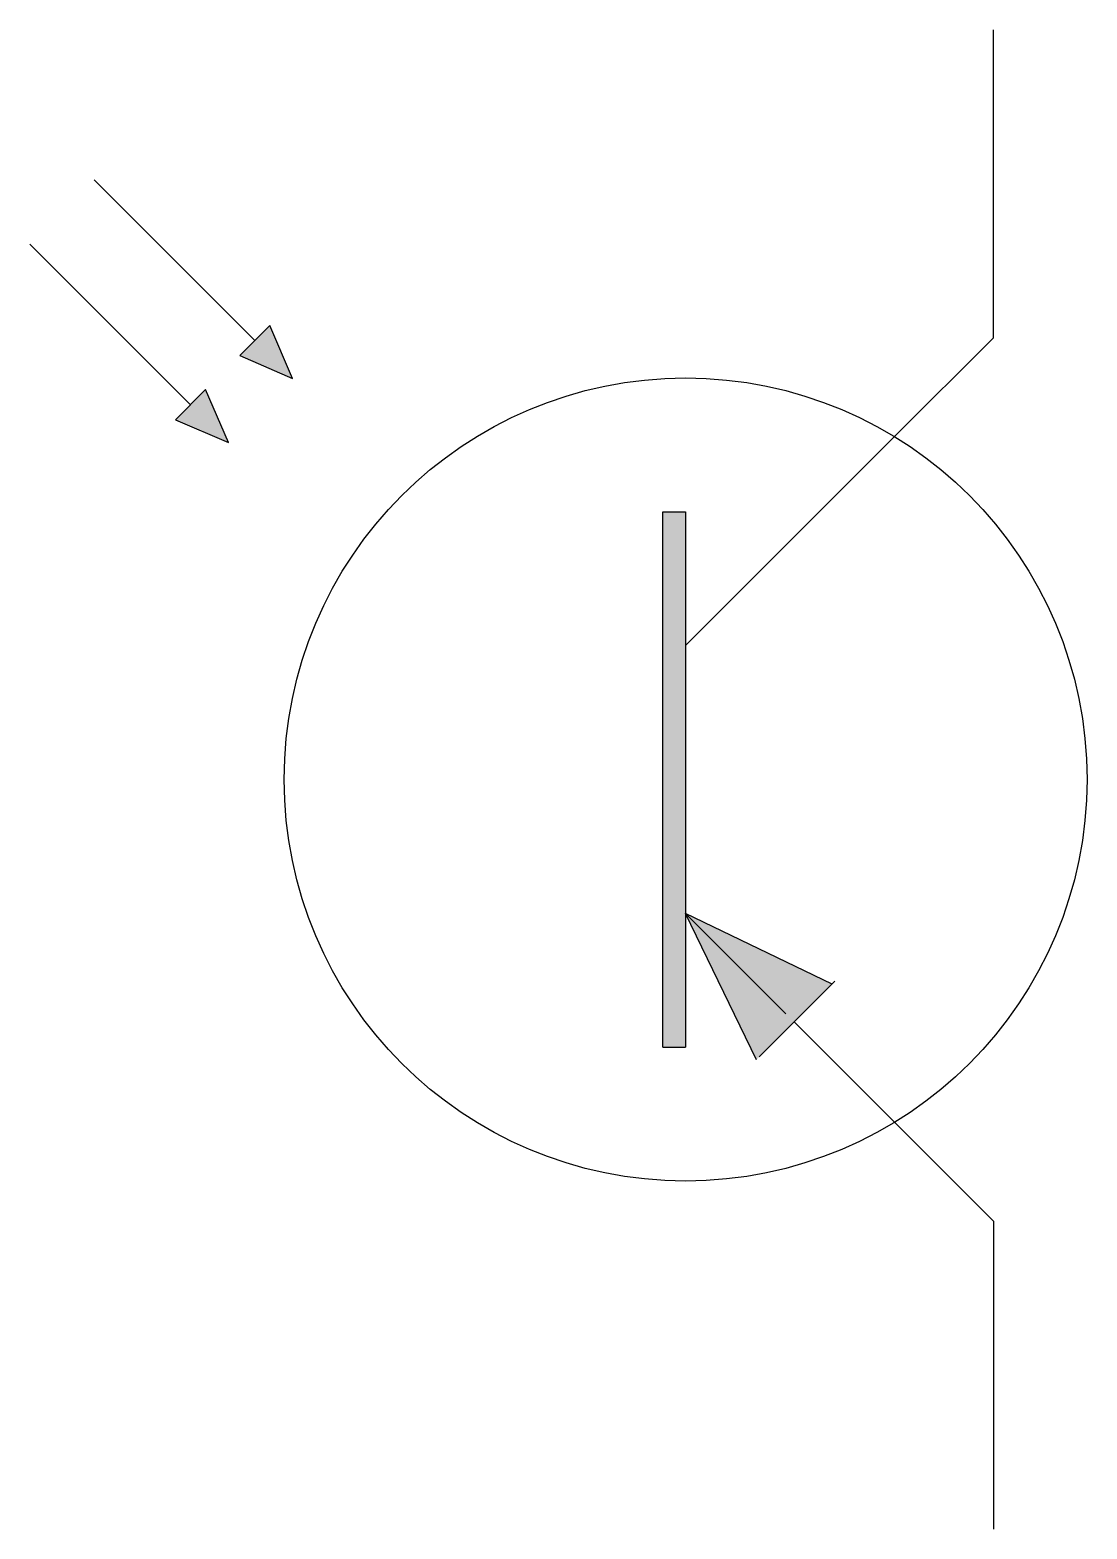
# Model space of a CAD drawing. Header units: millimetres. Extents: x 1 to 10.9, y -7 to 7.
import ezdxf

# ---------------------------------------------------------------- set-up
doc = ezdxf.new("R2010")
doc.units = ezdxf.units.MM
doc.layers.add('OBJECT', color=7, linetype='Continuous')

msp = doc.modelspace()

# ---------------------------------------------------------------- hatches: boundary and pattern name
at = {"layer": 'OBJECT'}
for points in [[(3.241, 4.241), (2.959, 3.959), (3.454, 3.746)], [(2.641, 3.641), (2.359, 3.359), (2.854, 3.146)]]:
    msp.add_hatch(color=256, dxfattribs=at).paths.add_polyline_path(points, flags=0)
at = {"layer": 'OBJECT', "true_color": 0xc0c0c0}
for points in [[(7.125, 2.5), (7.125, -2.5), (6.912, -2.5), (6.912, 2.5)], [(8.493, -1.911), (7.125, -1.25), (7.786, -2.618)]]:
    msp.add_hatch(color=9, dxfattribs=at).paths.add_polyline_path(points, flags=0)

# ---------------------------------------------------------------- linework, layer by layer
at = {"layer": 'OBJECT'}
for p, q in [((10, 4.125), (10, 7)), ((1.6, 5.6), (3.1, 4.1)), ((1, 5), (2.5, 3.5)), ((3.241, 4.241), (2.959, 3.959)), ((3.454, 3.746), (3.241, 4.241)), ((9.077, 3.202), (10, 4.125)), ((2.959, 3.959), (3.454, 3.746)), ((2.641, 3.641), (2.359, 3.359)), ((2.854, 3.146), (2.641, 3.641)), ((2.359, 3.359), (2.854, 3.146)), ((7.125, 1.25), (9.077, 3.202)), ((6.912, -2.5), (6.912, 2.5)), ((6.912, 2.5), (7.125, 2.5)), ((7.125, 2.5), (7.125, -2.5)), ((7.786, -2.618), (7.125, -1.25)), ((8.493, -1.911), (7.125, -1.25)), ((7.125, -1.25), (8.062, -2.188)), ((8.52, -1.884), (7.813, -2.591)), ((10, -4.125), (8.139, -2.264)), ((6.912, -2.5), (7.125, -2.5)), ((10, -4.125), (10, -7))]:
    msp.add_line(p, q, dxfattribs=at)
msp.add_circle((7.125, 0), 3.75, dxfattribs=at)

doc.saveas('drawing.dxf')
